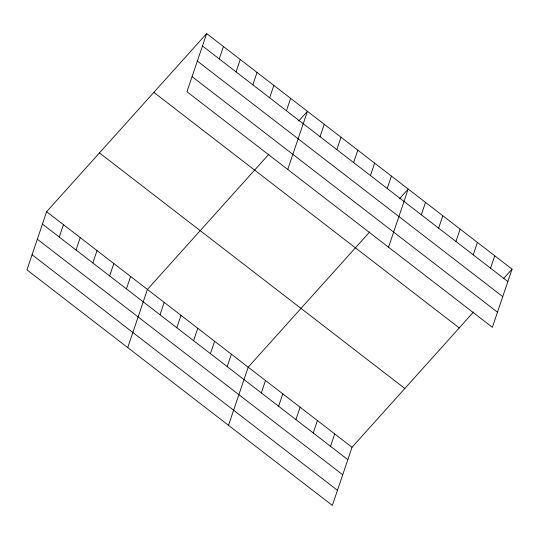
<?xml version="1.0" encoding="UTF-8"?>
<svg xmlns="http://www.w3.org/2000/svg" width="539" height="539" viewBox="0 0 539 539"><rect width="100%" height="100%" fill="white"/><g stroke="black" fill="none" stroke-linecap="round" stroke-linejoin="round"><path stroke-width="0.81" d="M206.653 33.573L186.966 91.731L492.363 327.294L512.05 269.136L206.653 33.573L46.637 211.706L26.95 269.864L332.347 505.427L352.034 447.269L473.545 312M59.236 237.052L63.434 224.662M76.033 250.008L80.23 237.618M92.829 262.965L97.027 250.574M109.626 275.921L113.823 263.531M126.422 288.877L130.62 276.487M219.252 58.926L223.449 46.529M127.73 347.601L147.416 289.443L268.927 154.174M236.048 71.882L240.246 59.485M160.016 314.789L164.213 302.392M252.845 84.839L257.042 72.442M176.812 327.746L181.01 315.349M269.648 97.795L273.839 85.398M193.609 340.702L197.806 328.305M286.445 110.751L290.636 98.354M210.412 353.658L214.603 341.261M287.745 169.468L307.432 111.31L298.633 121.107M227.209 366.614L231.399 354.217M320.038 136.663L324.229 124.266M228.509 425.332L248.196 367.174L369.714 231.911M336.835 149.62L341.025 137.223M261.307 392.918L265.505 380.521M353.631 162.576L357.822 150.179M278.616 406.265L282.807 393.874M370.428 175.525L374.618 163.135M295.918 419.611L300.115 407.221M387.224 188.482L391.415 176.091M313.226 432.965L317.424 420.568M388.531 247.206L408.212 189.048L399.412 198.844M330.535 446.312L334.726 433.915M421.323 214.791L425.52 202.394M438.631 228.138L442.829 215.741M455.94 241.485L460.131 229.088M473.242 254.832L477.439 242.442M490.551 268.179L494.741 255.789M503.797 278.319L512.05 269.136M202.455 45.97L507.853 281.533M197.348 61.075L502.746 296.632M192.079 76.632L497.477 312.196M153.844 92.358L459.241 327.921M99.439 152.921L404.836 388.484M46.637 211.706L352.034 447.269M42.44 224.096L347.837 459.659M37.326 239.201L342.723 474.765M32.064 254.758L337.461 490.322"/></g></svg>
